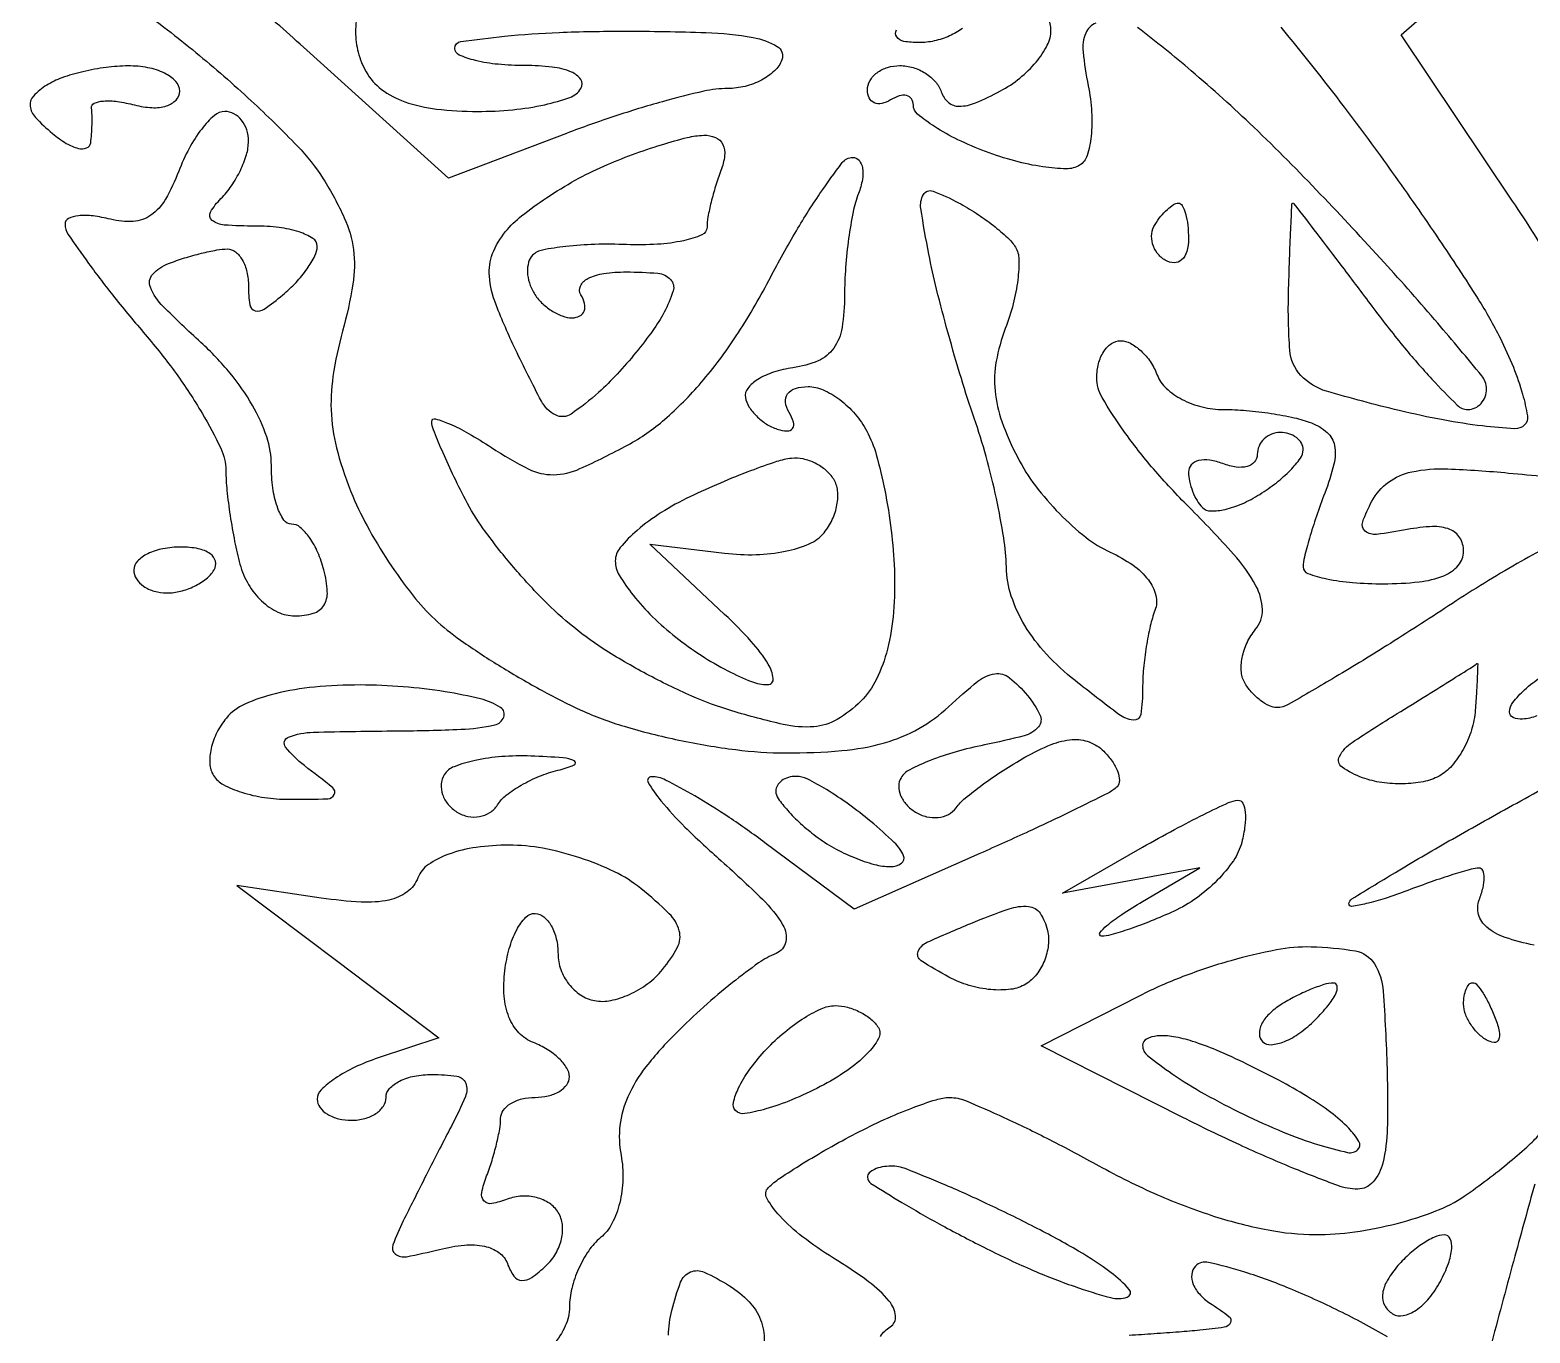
# Model space of a CAD drawing. Extents: x 3.4 to 43.8, y 4.7 to 62.8.
# Drawn here: x 3.76 to 9.3, y 22.65 to 27.46 of the extents above; entities that cross this region are included whole.
import ezdxf

# ---------------------------------------------------------------- set-up
doc = ezdxf.new("R2010")
doc.units = 0
doc.header["$MEASUREMENT"] = 0

msp = doc.modelspace()

# ---------------------------------------------------------------- linework, layer by layer
for points in [[(9.390582, 26.575611, 0.014923), (9.233123, 26.826011), (8.821847, 27.438684), (9.042773, 27.633369, 0.02081)], [(4.162116, 27.538424, -0.014876), (4.374414, 27.374069, -0.014435), (4.57876, 27.195778, -0.0145), (4.749206, 27.028749, -0.050563), (4.844208, 26.907717, -0.033342), (4.922057, 26.764461, -0.076249), (4.955816, 26.646582, -0.071973), (4.953664, 26.519804, -0.027188), (4.915746, 26.3462, 0.030342), (4.880339, 26.179045, 0.052487), (4.874211, 26.037269, 0.052706), (4.897733, 25.897729, 0.030876), (4.953341, 25.737501, 0.028743), (5.014615, 25.6117, 0.020706), (5.09654, 25.478712, 0.021013), (5.185319, 25.358359, 0.041852), (5.266937, 25.272697, 0.030518), (5.363373, 25.197093, 0.013132), (5.500362, 25.107807, 0.012937), (5.651638, 25.020087, 0.016686), (5.7951, 24.947891, 0.036437), (5.954788, 24.887779, 0.020215), (6.15675, 24.836905, 0.020069), (6.3665, 24.801719, 0.030415), (6.551047, 24.789658, 0.022701), (6.757553, 24.798118, 0.047466), (6.915633, 24.82708, 0.058754), (7.042369, 24.879684, 0.060921), (7.1517, 24.959818, -0.018329), (7.259964, 25.054302, -0.134949), (7.322241, 25.081562, -0.20662), (7.376064, 25.067061, -0.051893), (7.442492, 25.002081, -0.058651), (7.488871, 24.9306, -0.301567), (7.483166, 24.886058, -0.150869), (7.430253, 24.853022, -0.015315), (7.284229, 24.819136, 0.019806), (7.179333, 24.793799, 0.024484), (7.084088, 24.761646, 0.024011), (7.008425, 24.727626, 0.137525), (6.97636, 24.698119, 0.13945), (6.967731, 24.667707, 0.100008), (6.974789, 24.632889, 0.085435), (6.996544, 24.598935, 0.069349), (7.029879, 24.571307, 0.079106), (7.070409, 24.554377, 0.085172), (7.113142, 24.551472, 0.092763), (7.151412, 24.56277, 0.118111), (7.179309, 24.586611, -0.061826), (7.212851, 24.622475, -0.015336), (7.276285, 24.672182, -0.015449), (7.352974, 24.724997, -0.014941), (7.433624, 24.773596, -0.031645), (7.530893, 24.820483, -0.077251), (7.608093, 24.838698, -0.107387), (7.670925, 24.830072, -0.109182), (7.724084, 24.796156, -0.043406), (7.755589, 24.758649, -0.063146), (7.775735, 24.72049, -0.082809), (7.782228, 24.68751, -0.2065), (7.773343, 24.665143, -0.080059), (7.740919, 24.641719, -0.003095), (7.607942, 24.575893, -0.005455), (7.448718, 24.500436, -0.003814), (7.267675, 24.418714), (6.802884, 24.213161), (6.474271, 24.45818, 0.012436), (6.341801, 24.551919, 0.016088), (6.215552, 24.630856, 0.013842), (6.107552, 24.689705, 0.121878), (6.054979, 24.701941, 0.573051), (6.043112, 24.68103, 0.040934), (6.090342, 24.612931, 0.026624), (6.179102, 24.516003, 0.012707), (6.3027, 24.400695, -0.011935), (6.465315, 24.249456, -0.063515), (6.540629, 24.154569, -0.190182), (6.55111, 24.09283, -0.249714), (6.515013, 24.049725, 0.057952), (6.450935, 24.014717, 0.014187), (6.354646, 23.9424, 0.014344), (6.248342, 23.852638, 0.013873), (6.146139, 23.755955, 0.02909), (6.035274, 23.631379, 0.061596), (5.968277, 23.521126, 0.077108), (5.939078, 23.415244, 0.076161), (5.943142, 23.305021, -0.054418), (5.950199, 23.217156, -0.05366), (5.93821, 23.129407, -0.058015), (5.909754, 23.053556, -0.101158), (5.867866, 23.001378, 0.069624), (5.823806, 22.953032, 0.044588), (5.786601, 22.88666, 0.044094), (5.761267, 22.813573, 0.061459), (5.7528, 22.744947, -0.107584), (5.737618, 22.675208, -0.072852), (5.693287, 22.60667, -0.065314)], [(4.973762, 27.527085, 0.065093), (4.963551, 27.450395, 0.066134), (4.973428, 27.374686, 0.062183), (5.002777, 27.302465, 0.106027), (5.059494, 27.237991, 0.074361), (5.145112, 27.192366, 0.056798), (5.262082, 27.165263, 0.028561), (5.413611, 27.1566, 0.023848), (5.543488, 27.162798, 0.030724), (5.66147, 27.181451, 0.031692), (5.75463, 27.208401, 0.169667), (5.7951, 27.2412, 0.297719), (5.794266, 27.274344, 0.145541), (5.759905, 27.302009, 0.069343), (5.688817, 27.320187, 0.027979), (5.588593, 27.3258, -0.023137), (5.48942, 27.330392, -0.037017), (5.405853, 27.344438, -0.0427), (5.345974, 27.364673, -0.298766), (5.32991, 27.38925, -0.373342), (5.351911, 27.41452, -0.009606), (5.513179, 27.434062, -0.0158), (5.714534, 27.448135, -0.009545), (5.95365, 27.4527, -0.008019), (6.256203, 27.447847, -0.036854), (6.430556, 27.42934, -0.087568), (6.519273, 27.396542, -0.367435), (6.536689, 27.34695, -0.114162), (6.509374, 27.306492, -0.065816), (6.461244, 27.272264, -0.060405), (6.400771, 27.249082, -0.061428), (6.336856, 27.2412, 0.056434), (6.248807, 27.23123, 0.011479), (6.096388, 27.192562, 0.011964), (5.920365, 27.13901, 0.010964), (5.741858, 27.075625), (5.3061, 26.910051), (4.795933, 27.371725, 0.006113), (4.595565, 27.548641, 0.009146)], [(7.694822, 27.48228, 0.209047), (7.657713, 27.445638, 0.121053), (7.648063, 27.376475, 0.023777), (7.666938, 27.25146, -0.033477), (7.679651, 27.154568, -0.043082), (7.677625, 27.064805, -0.049157), (7.662708, 26.993746, -0.179922), (7.63492, 26.95803, -0.144986), (7.587011, 26.944996, -0.03062), (7.499712, 26.952309, -0.029674), (7.39583, 26.973814, -0.024371), (7.287997, 27.008617, -0.021852), (7.186035, 27.052282, -0.031029), (7.099995, 27.100449, -0.03165), (7.037411, 27.146626, -0.22148), (7.0218, 27.18014, 0.14994), (7.014851, 27.202793, 0.191608), (6.996949, 27.214957, 0.131825), (6.969607, 27.213755, 0.061957), (6.9372, 27.1989, -0.082592), (6.904874, 27.185659, -0.161196), (6.877451, 27.188291, -0.182303), (6.859223, 27.206179, -0.108972), (6.8526, 27.236207, -0.132785), (6.861836, 27.270373, -0.100542), (6.887806, 27.299482, -0.087712), (6.926653, 27.319066, -0.073123), (6.97245, 27.3258, -0.074662), (7.020675, 27.318558, -0.067194), (7.066566, 27.297385, -0.070386), (7.10325, 27.266044, -0.100713), (7.124544, 27.229069, 0.13675), (7.150864, 27.19006, 0.181721), (7.190777, 27.175676, 0.096199), (7.251082, 27.188242, 0.023545), (7.343094, 27.232045, 0.047434), (7.414363, 27.279372, 0.048841), (7.474673, 27.338866, 0.053736), (7.516023, 27.400996, 0.120544), (7.5294, 27.455677, 0.097375), (7.520101, 27.502974, 0.097538)], [(7.203169, 27.462591, -0.052462), (7.155593, 27.435251, -0.049386), (7.099169, 27.416675, -0.054895), (7.042187, 27.4104, -0.041382), (6.986538, 27.415014, -0.201926), (6.960391, 27.43155, -0.28424), (6.958991, 27.457216, -0.07163)], [(8.377336, 27.467463, -0.010127), (8.611189, 27.172457, -0.007018), (8.788993, 26.931634, -0.006908), (8.960927, 26.684653, -0.006817), (9.105614, 26.464143, -0.026083), (9.186501, 26.321183, -0.019031), (9.235661, 26.21247, -0.027996), (9.269688, 26.113337, -0.026936), (9.287726, 26.032976, -0.24269), (9.277093, 25.999693, -0.214766), (9.240286, 25.985742, -0.013482), (9.121843, 25.996166, -0.017951), (8.976951, 26.018158, -0.012229), (8.813963, 26.053067, -0.012537), (8.546773, 26.124293, -0.13307), (8.451611, 26.182661, -0.172637), (8.410956, 26.275152, -0.024615), (8.406114, 26.4856, -0.001931), (8.409951, 26.613135, -0.003218), (8.414288, 26.720499, -0.000417), (8.418816, 26.815458, -0.400085), (8.421694, 26.8182, -0.233006), (8.426154, 26.816002, -0.00016), (8.51033, 26.706369, -0.001779), (8.603938, 26.583467, -0.001081), (8.7138, 26.4375, 0.010803), (8.828092, 26.291638, 0.015752), (8.935488, 26.168631, 0.011191), (9.028645, 26.072872, 0.196676), (9.067923, 26.0568, 0.109228), (9.0942, 26.06261, 0.099801), (9.116567, 26.07906, 0.095253), (9.131567, 26.103647, 0.089705), (9.1368, 26.132578, 0.174347), (9.119253, 26.18137, 0.003904), (8.956628, 26.375129, 0.008344), (8.758508, 26.599768, 0.00549), (8.52345, 26.851872, 0.011064), (8.277868, 27.098375, 0.01556), (8.047403, 27.306299, 0.011742), (7.849341, 27.466276, 0.165813)], [(9.475707, 25.606339, 0.019753), (9.249374, 25.487999, 0.01497), (9.010643, 25.341235, -0.004565), (8.781942, 25.193995, -0.006818), (8.579143, 25.069869, -0.003263), (8.405392, 24.968279, -0.131388), (8.36321, 24.957, -0.111999), (8.335361, 24.963317, -0.050141), (8.303091, 24.98294, -0.046175), (8.271712, 25.011524, -0.046564), (8.24621, 25.045306, -0.117273), (8.232252, 25.087411, -0.069159), (8.234993, 25.1406, -0.063094), (8.253167, 25.19626, -0.062858), (8.284664, 25.245706, 0.182957), (8.309724, 25.318675, 0.117672), (8.285985, 25.406022, 0.057931), (8.20333, 25.522942, 0.013576), (8.038147, 25.697347, -0.018564), (7.908143, 25.83738, -0.022986), (7.798342, 25.977353, -0.022194), (7.718447, 26.100682, -0.133398), (7.6986, 26.173747, -0.061892), (7.705102, 26.226076, -0.080258), (7.724231, 26.270399, -0.09783), (7.752577, 26.300066, -0.154492), (7.785855, 26.3106, -0.12413), (7.822834, 26.301276, -0.064334), (7.861784, 26.273323, -0.05786), (7.896693, 26.232231, -0.055615), (7.921806, 26.1837, 0.116365), (7.954889, 26.135145, 0.065546), (8.013635, 26.094077, 0.059864), (8.087637, 26.066254, 0.060081), (8.166032, 26.0568, -0.02145), (8.250339, 26.053182, -0.016395), (8.342015, 26.04226, -0.016668), (8.427325, 26.026322, -0.037112), (8.49055, 26.007302, -0.090923), (8.548559, 25.971916, -0.165003), (8.575613, 25.924072, -0.109502), (8.573494, 25.854741, -0.028665), (8.53977, 25.747995, 0.008978), (8.509229, 25.663108, 0.01053), (8.483432, 25.581554, 0.00955), (8.46447, 25.512006, 0.061851), (8.46, 25.476013, 0.317075), (8.47706, 25.451815, 0.033923), (8.546979, 25.432103, 0.031976), (8.642606, 25.418331, 0.019779), (8.7561, 25.41384, 0.026332), (8.887677, 25.420774, 0.069933), (8.978794, 25.44355, 0.116135), (9.032455, 25.481521, 0.182937), (9.0522, 25.533682, 0.136633), (9.038316, 25.58354, 0.166433), (9.001384, 25.614508, 0.103979), (8.937706, 25.624831, 0.035614), (8.844378, 25.613797, -0.017048), (8.731014, 25.596108, -0.202303), (8.68916, 25.608076, -0.320369), (8.679709, 25.641834, -0.036092), (8.713988, 25.718752, -0.11245), (8.774665, 25.788585, -0.107543), (8.860562, 25.826657, -0.060601), (8.993821, 25.837596, -0.014161), (9.21791, 25.822453, 0.008319), (9.488579, 25.800983, 0.113432)], [(9.322773, 24.926017, -0.068784), (9.269718, 24.914234, -0.125236), (9.235051, 24.920113, -0.296679), (9.2214, 24.941095, -0.170478), (9.233759, 24.97629, -0.039716), (9.277315, 25.022596, -0.036519), (9.338879, 25.070731, -0.028819)], [(9.312235, 24.080143, -0.032618), (9.205301, 24.108889, -0.09079), (9.137658, 24.146628, -0.15233), (9.107339, 24.193059, -0.162031), (9.109786, 24.247228, 0.032554), (9.123799, 24.292316, 0.06068), (9.128183, 24.330263, 0.098711), (9.122974, 24.355573, 0.301421), (9.109059, 24.3648, 0.069558), (9.080567, 24.360817, 0.006592), (9.012936, 24.340564, 0.008327), (8.932663, 24.313891, 0.006466), (8.846207, 24.282294, -0.012335), (8.762967, 24.252975, -0.021944), (8.692946, 24.233588, -0.019472), (8.639511, 24.223462, -0.458361), (8.6292, 24.232347, -0.261352), (8.639903, 24.251424, -0.001694), (8.810975, 24.355106, -0.0061), (9.010779, 24.471983, -0.003785), (9.248009, 24.604529, 0.00826), (9.493053, 24.744332, 0.010058)], [(6.900155, 22.636758, -0.111604), (6.936365, 22.672284, 0.292403), (6.955785, 22.712663, 0.143382), (6.932335, 22.76729, 0.06247), (6.856809, 22.838458, 0.01934), (6.726997, 22.925799, -0.024728), (6.613223, 23.004141, -0.043203), (6.528671, 23.081162, -0.05848), (6.481269, 23.146338, -0.338343), (6.486857, 23.185842, -0.046463), (6.529138, 23.220377, -0.00942), (6.610596, 23.272958, -0.00986), (6.708027, 23.330654, -0.009093), (6.8103, 23.386093, -0.013349), (6.914232, 23.436536, -0.015067), (7.01664, 23.479234, -0.014404), (7.105409, 23.510245, -0.075551), (7.156334, 23.518279, -0.101026), (7.213662, 23.506913, -0.008059), (7.355913, 23.444543, -0.010649), (7.524214, 23.363116, -0.007962), (7.706234, 23.266533, 0.02206), (7.922388, 23.159532, 0.026945), (8.133375, 23.079716, 0.029596), (8.330513, 23.029669, 0.046268), (8.504626, 23.012733, 0.036202), (8.650414, 23.022643, 0.027958), (8.806709, 23.053699, 0.028646), (8.950064, 23.099514, 0.05845), (9.054526, 23.154346, 0.011718), (9.139846, 23.215718, 0.011307), (9.223238, 23.281735, 0.011295), (9.294007, 23.343159, 0.039975), (9.335131, 23.386996, -0.081083)], [(9.314684, 23.199021, 0.001426), (9.241351, 22.933077, 0.001815), (9.155963, 22.615393, 0.001432)], [(6.118422, 22.640868, -0.058397), (6.130357, 22.732697, -0.029135), (6.163064, 22.836894, -0.204414), (6.199148, 22.874429, -0.211738), (6.250373, 22.873636, -0.031375), (6.343527, 22.823287, -0.061356), (6.415778, 22.764764, -0.100235), (6.458012, 22.698528, -0.097743), (6.471759, 22.619845, -0.056058)], [(8.771053, 22.635259, 0.017987), (8.593532, 22.73039, 0.015254), (8.409911, 22.813598, 0.023036), (8.244956, 22.873606, 0.019528), (8.110624, 22.909886, 0.258041), (8.062964, 22.896164, 0.175886), (8.048774, 22.8658, 0.124399), (8.05477, 22.828294, 0.091884), (8.081114, 22.788892, 0.058642), (8.12405, 22.754096, -0.022123), (8.186265, 22.710783, -0.353957), (8.191908, 22.68752, -0.249645), (8.169114, 22.67058, -0.014232), (8.0793, 22.659625, -0.003656), (8.002273, 22.653015, -0.002151), (7.9101, 22.646183, -0.002151), (7.817924, 22.640147, -0.003674)]]:
    msp.add_lwpolyline(points, format="xyb")
for points in [[(4.12425, 27.324505, 0.031184), (4.043323, 27.318899, 0.025143), (3.957575, 27.303138, 0.025816), (3.879659, 27.280423, 0.057563), (3.824146, 27.253587, 0.060935), (3.775033, 27.213299, 0.223661), (3.762638, 27.176142, 0.161609), (3.782251, 27.134323, 0.02978), (3.845296, 27.075323, 0.035789), (3.896253, 27.038854, 0.07698), (3.94069, 27.020277, 0.148781), (3.971227, 27.021899, 0.278754), (3.986218, 27.040491, 0.016221), (3.989536, 27.072755, 0.011886), (3.991201, 27.108708, 0.012036), (3.991147, 27.14286, 0.025937), (3.989111, 27.169073, -0.33393), (3.99907, 27.186664, -0.085271), (4.032931, 27.194982, -0.053304), (4.08501, 27.193119, -0.028389), (4.148292, 27.180356, 0.051639), (4.212229, 27.170524, 0.086926), (4.265953, 27.17722, 0.125454), (4.301322, 27.198761, 0.195994), (4.3146, 27.231333, 0.192989), (4.300177, 27.267309, 0.088485), (4.258685, 27.29767, 0.067963), (4.197101, 27.318042, 0.047677)], [(4.481706, 27.1566, 0.183177), (4.442665, 27.141801, 0.047125), (4.395799, 27.091689, 0.04161), (4.349526, 27.02022, 0.032036), (4.310998, 26.935627, -0.039619), (4.262175, 26.832593, -0.109406), (4.208356, 26.773611, -0.137938), (4.142846, 26.750508, -0.080342), (4.059292, 26.758507, 0.032799), (3.995011, 26.770883, 0.057362), (3.94086, 26.771426, 0.085977), (3.90428, 26.761062, 0.288411), (3.8916, 26.740908, 0.150566), (3.903329, 26.70284, 0.007685), (3.978579, 26.595891, 0.011693), (4.074259, 26.470526, 0.008165), (4.1877, 26.33353, -0.020137), (4.301133, 26.189666, -0.02313), (4.39716, 26.043467, -0.02307), (4.466256, 25.913541, -0.109237), (4.484955, 25.831852, 0.023855), (4.488995, 25.758622, 0.011697), (4.500756, 25.665937, 0.011576), (4.517496, 25.570001, 0.016485), (4.537122, 25.48575, 0.067199), (4.568088, 25.411691, 0.071597), (4.617073, 25.350264, 0.07831), (4.676901, 25.309477, 0.110969), (4.739547, 25.2954, 0.069962), (4.807537, 25.30496, 0.183729), (4.846319, 25.334004, 0.157847), (4.85944, 25.385077, 0.048576), (4.846713, 25.4646, 0.038887), (4.824276, 25.52936, 0.050447), (4.793511, 25.584097, 0.059916), (4.759552, 25.62185, 0.181596), (4.727733, 25.6338, -0.249431), (4.699038, 25.649065, -0.065171), (4.674953, 25.697329, -0.050419), (4.658443, 25.767225, -0.032813), (4.653, 25.850069, 0.08171), (4.635635, 25.955618, 0.048613), (4.583181, 26.072054, 0.043182), (4.50068, 26.190922, 0.034417), (4.392902, 26.303901, -0.011242), (4.253506, 26.437089, -0.099076), (4.206454, 26.507641, -0.291004), (4.215007, 26.555817, -0.116099), (4.272921, 26.595232, -0.016277), (4.332265, 26.615815, -0.014819), (4.394698, 26.633206, -0.015021), (4.451428, 26.645416, -0.04552), (4.490719, 26.649, -0.172016), (4.520359, 26.638492, -0.093875), (4.545581, 26.60868, -0.0743), (4.562645, 26.564249, -0.054641), (4.5684, 26.511741, 0.035496), (4.573284, 26.443026, 0.304492), (4.592876, 26.421269, 0.217533), (4.626693, 26.427486, 0.020633), (4.6953, 26.4798, 0.031583), (4.743865, 26.525578, 0.034151), (4.784923, 26.575989, 0.036411), (4.813661, 26.623667, 0.117955), (4.8222, 26.659359, 0.258782), (4.806366, 26.687903, 0.060985), (4.755102, 26.711792, 0.047788), (4.681288, 26.728201, 0.030821), (4.59378, 26.7336, -0.016096), (4.479171, 26.73729, -0.153786), (4.434098, 26.75475, -0.371337), (4.428415, 26.785124, -0.064899), (4.46688, 26.83512, 0.047088), (4.505735, 26.882074, 0.037433), (4.538578, 26.939125, 0.038655), (4.561101, 26.997151, 0.073375), (4.5684, 27.04662, 0.077304), (4.561865, 27.088635, 0.089978), (4.542934, 27.124293, 0.100774), (4.514769, 27.148131, 0.126038)], [(6.248301, 27.068689, -0.109267), (6.291599, 27.060414, -0.179843), (6.318239, 27.034973, -0.143262), (6.325314, 26.99324, -0.062522), (6.311751, 26.938181, 0.016459), (6.292094, 26.881437, 0.014892), (6.275484, 26.821609, 0.015104), (6.263831, 26.76715, 0.045181), (6.2604, 26.729257, -0.302394), (6.241536, 26.700917, -0.045961), (6.17331, 26.679488, -0.038637), (6.07755, 26.666459, -0.023899), (5.963922, 26.665298, 0.016299), (5.846703, 26.665882, 0.021267), (5.739731, 26.658367, 0.019466), (5.652962, 26.645111, 0.149825), (5.61705, 26.62605, 0.130668), (5.601963, 26.600034, 0.076108), (5.597841, 26.563956, 0.067316), (5.604861, 26.523686, 0.061713), (5.622421, 26.485429, 0.060612), (5.650027, 26.450915, 0.050985), (5.686656, 26.421705, 0.053213), (5.726308, 26.401813, 0.089905), (5.762786, 26.3952, 0.117858), (5.79083, 26.401904, 0.186277), (5.807176, 26.420051, 0.154201), (5.80879, 26.44745, 0.076764), (5.7951, 26.4798, -0.257018), (5.793455, 26.512401, -0.163848), (5.820756, 26.540136, -0.082329), (5.879599, 26.558607, -0.034985), (5.962284, 26.5644, -0.021947), (6.079222, 26.559265, -0.184479), (6.125878, 26.536576, -0.271688), (6.135411, 26.494484, -0.045924), (6.102013, 26.415403, -0.032628), (6.059988, 26.347869, -0.015872), (5.99819, 26.267182, -0.015669), (5.928307, 26.186969, -0.021807), (5.860549, 26.12005, -0.034863), (5.758718, 26.040057, -0.274499), (5.701142, 26.036577, -0.153551), (5.649103, 26.088074, -0.010237), (5.553702, 26.278021, -0.017584), (5.481878, 26.443362, -0.072874), (5.457213, 26.549107, -0.114479), (5.469234, 26.631828, -0.080285), (5.517206, 26.713237, -0.051929), (5.576473, 26.771204, -0.020698), (5.668488, 26.838174, -0.020217), (5.77452, 26.902794, -0.023981), (5.879667, 26.954752, -0.013825), (5.985269, 26.997341, -0.013986), (6.092659, 27.033854, -0.013904), (6.187755, 27.060373, -0.053881)], [(6.798201, 26.987199, -0.223487), (6.821502, 26.976315, -0.135085), (6.834321, 26.948032, -0.084994), (6.833777, 26.904847, -0.04609), (6.819351, 26.853581, 0.041707), (6.799586, 26.785624, 0.015882), (6.783084, 26.688278, 0.015599), (6.771767, 26.580846, 0.018443), (6.768, 26.478765, -0.038945), (6.758643, 26.358817, -0.115972), (6.727772, 26.282986, -0.138323), (6.670181, 26.236569, -0.065691), (6.57765, 26.210734, 0.041715), (6.505851, 26.194342, 0.062569), (6.447564, 26.167411, 0.083669), (6.410699, 26.134768, 0.217511), (6.402105, 26.101215, 0.0964), (6.41532, 26.067124, 0.056763), (6.442735, 26.032902, 0.053841), (6.479244, 26.003715, 0.061346), (6.519631, 25.98449, 0.06695), (6.556154, 25.977539, 0.257103), (6.576265, 25.987228, 0.237841), (6.579784, 26.010272, 0.059595), (6.563283, 26.045825, -0.104672), (6.549792, 26.083366, -0.194268), (6.557594, 26.114261, -0.16407), (6.586418, 26.134598, -0.072427), (6.633131, 26.1414, -0.106297), (6.688927, 26.129403, -0.056314), (6.750027, 26.0931, -0.052318), (6.806813, 26.039862, -0.055482), (6.850045, 25.976973, -0.054887), (6.884865, 25.890233, -0.019015), (6.916191, 25.758836, -0.018627), (6.939976, 25.610291, -0.020591), (6.951651, 25.465274, -0.029342), (6.948594, 25.308552, -0.042959), (6.926079, 25.172526, -0.050372), (6.885523, 25.061617, -0.083739), (6.827975, 24.980718, -0.063531), (6.740618, 24.913128, -0.114538), (6.654669, 24.886208, -0.075438), (6.541897, 24.894697, -0.016344), (6.352458, 24.94477, -0.030919), (6.203983, 24.999459, -0.019216), (6.037015, 25.080766, -0.019259), (5.877845, 25.174048, -0.032734), (5.753574, 25.265431, -0.025366), (5.644708, 25.366897, -0.018092), (5.533105, 25.490688, -0.018332), (5.435058, 25.616804, -0.036746), (5.369061, 25.724276, -0.00763), (5.321622, 25.819549, -0.010134), (5.281584, 25.907671, -0.00772), (5.250926, 25.982096, -0.094105), (5.2452, 26.012249, -0.495895), (5.258482, 26.022347, -0.034818), (5.309668, 26.004227, -0.027996), (5.380436, 25.96865, -0.01456), (5.464665, 25.916901, 0.02784), (5.6025, 25.83718, 0.122166), (5.69345, 25.816308, 0.102702), (5.791705, 25.83851, 0.016771), (5.967535, 25.925726, 0.055607), (6.104072, 26.020161, 0.03638), (6.239076, 26.156121, 0.032434), (6.368526, 26.328435, 0.024498), (6.48832, 26.532674, -0.011695), (6.584538, 26.70678, -0.017534), (6.677267, 26.853599, -0.012609), (6.759496, 26.967908, -0.233934)], [(7.18799, 26.819811, -0.021866), (7.253802, 26.780797, -0.020936), (7.316946, 26.73565, -0.021409), (7.369205, 26.691149, -0.067357), (7.398394, 26.655644, -0.136002), (7.411275, 26.611388, -0.034119), (7.407078, 26.535621, -0.032304), (7.390093, 26.446404, -0.027659), (7.361091, 26.355245, 0.04631), (7.327659, 26.234803, 0.06862), (7.323154, 26.125493, 0.062919), (7.348645, 26.012301, 0.032529), (7.406855, 25.879178, 0.042795), (7.472332, 25.775385, 0.031623), (7.561043, 25.672499, 0.032267), (7.658059, 25.585413, 0.05994), (7.748238, 25.530463, -0.045096), (7.83127, 25.48318, -0.077026), (7.888893, 25.428244, -0.102698), (7.916687, 25.370828, -0.154349), (7.913369, 25.315712, 0.03544), (7.895868, 25.258233, 0.016876), (7.881186, 25.182284, 0.016634), (7.871125, 25.101529, 0.022674), (7.8678, 25.028246, -0.036293), (7.860797, 24.931901, -0.404607), (7.833052, 24.910512, -0.134295), (7.780374, 24.931503, -0.005595), (7.618681, 25.056315, -0.039072), (7.51302, 25.154093, -0.05034), (7.433497, 25.259699, -0.056075), (7.383315, 25.368314, -0.075063), (7.364881, 25.475114, 0.033986), (7.355242, 25.583093, 0.01382), (7.32814, 25.728227, 0.0136), (7.290304, 25.88321, 0.01687), (7.24638, 26.025014, -0.009502), (7.198873, 26.170752, -0.006495), (7.150227, 26.337957, -0.006547), (7.107526, 26.500409, -0.013136), (7.078882, 26.629916, -0.009072), (7.049456, 26.798053, -0.170789), (7.059072, 26.849958, -0.368783), (7.094289, 26.862521, -0.031872)], [(7.999693, 26.8182, -0.279105), (8.014086, 26.809487, -0.051652), (8.026041, 26.779456, -0.042195), (8.034294, 26.736846, -0.026751), (8.037, 26.686307, -0.067432), (8.030688, 26.639717, -0.140899), (8.011743, 26.608767, -0.190788), (7.983672, 26.598056, -0.136093), (7.95102, 26.607553, -0.090427), (7.921894, 26.633825, -0.095498), (7.904594, 26.668216, -0.099685), (7.901733, 26.705327, -0.108373), (7.913713, 26.739446, -0.031646), (7.935088, 26.769588, -0.037297), (7.959047, 26.795066, -0.040575), (7.982062, 26.812945, -0.145859)], [(8.3754, 25.9722, 0.095827), (8.343109, 25.965954, 0.097132), (8.315651, 25.948129, 0.098664), (8.297268, 25.921525, 0.102345), (8.2908, 25.890255, -0.184534), (8.280438, 25.863134, -0.147206), (8.253523, 25.846686, -0.100118), (8.212491, 25.844358, -0.055937), (8.1639, 25.857006, 0.054126), (8.115301, 25.869844, 0.097465), (8.074277, 25.86803, 0.145561), (8.047376, 25.852355, 0.19079), (8.037, 25.826151, 0.05492), (8.040771, 25.791924, 0.038684), (8.052105, 25.754863, 0.039129), (8.068722, 25.720667, 0.063797), (8.088421, 25.695179, 0.198307), (8.119297, 25.682347, 0.057055), (8.17176, 25.68823, 0.047853), (8.234864, 25.709231, 0.03535), (8.299921, 25.743729, 0.026741), (8.361203, 25.786717, 0.033258), (8.412977, 25.833207, 0.035245), (8.449798, 25.876731, 0.159252), (8.46, 25.90795, 0.130748), (8.453481, 25.932452, 0.100646), (8.435149, 25.953327, 0.088402), (8.407725, 25.967367, 0.074345)], [(6.572657, 25.876603, 0.052917), (6.517124, 25.864508, 0.01039), (6.420731, 25.830305, 0.010916), (6.309604, 25.785457, 0.009932), (6.19695, 25.734435, 0.029098), (6.09169, 25.676477, 0.037319), (6.002767, 25.610808, 0.040873), (5.939895, 25.54705, 0.175957), (5.922, 25.497773, 0.135487), (5.936374, 25.445701, 0.033073), (5.98748, 25.371763, 0.031483), (6.059585, 25.291813, 0.026875), (6.144909, 25.21694, 0.023033), (6.238825, 25.149828, 0.024492), (6.336656, 25.093106, 0.025057), (6.425094, 25.052937, 0.09434), (6.484644, 25.0416, 0.447001), (6.504847, 25.064171, 0.110587), (6.48655, 25.117428, 0.046855), (6.42386, 25.200783, 0.019615), (6.325185, 25.300989), (6.0489, 25.560378), (6.325456, 25.526906, 0.036247), (6.441586, 25.521329, 0.044528), (6.549393, 25.533615, 0.050714), (6.637402, 25.561207, 0.118784), (6.692289, 25.602211, 0.064718), (6.722729, 25.650391, 0.063838), (6.740016, 25.704975, 0.069477), (6.74214, 25.757428, 0.114324), (6.72799, 25.799294, 0.078795), (6.69962, 25.832245, 0.060295), (6.659849, 25.85843, 0.060638), (6.615249, 25.87424, 0.082251)], [(4.319593, 25.5492, 0.0466), (4.252922, 25.542973, 0.066561), (4.196569, 25.524349, 0.086673), (4.158549, 25.496916, 0.195654), (4.1454, 25.4646, 0.142666), (4.154796, 25.432339, 0.09965), (4.18121, 25.404851, 0.08433), (4.220709, 25.386333, 0.067639), (4.267307, 25.38, 0.061875), (4.317817, 25.386275, 0.051278), (4.368763, 25.404851, 0.053305), (4.412538, 25.432212, 0.08825), (4.4415, 25.4646, 0.202618), (4.446458, 25.496589, 0.181468), (4.427258, 25.524349, 0.104212), (4.382669, 25.543148, 0.047867)], [(9.101512, 25.119191, -0.677846), (9.104053, 25.118098, -0.002243), (9.102599, 25.07168, -0.006039), (9.099913, 25.015619, -0.003395), (9.095366, 24.94761, -0.057787), (9.08138, 24.874484, -0.049643), (9.050603, 24.80242, -0.052118), (9.008662, 24.742025, -0.091906), (8.961455, 24.704133, -0.07584), (8.90351, 24.683526, -0.042231), (8.828831, 24.675589, -0.040952), (8.750118, 24.680347, -0.051993), (8.67954, 24.698079, -0.063654), (8.60371, 24.737283, -0.381845), (8.594131, 24.776945, -0.123338), (8.641052, 24.828542, -0.008703), (8.80644, 24.934547, 0.000632), (8.917373, 25.003149, 0.00101), (9.011942, 25.062061, 0.000178), (9.095417, 25.114337, 0.056391)], [(4.980609, 25.040305, 0.024343), (4.811733, 25.032638, 0.037019), (4.666993, 25.008083, 0.043941), (4.554447, 24.969549, 0.115604), (4.486876, 24.918406, 0.05732), (4.451841, 24.864722, 0.06058), (4.430699, 24.80546, 0.067771), (4.425881, 24.749797, 0.126816), (4.43921, 24.706906, 0.13342), (4.475531, 24.672937, 0.044612), (4.543165, 24.64454, 0.040657), (4.627224, 24.625117, 0.036467), (4.716462, 24.6186, 0.006177), (4.861231, 24.620388, 0.283825), (4.885097, 24.63595, 0.345818), (4.879273, 24.661279, 0.007835), (4.77492, 24.742809, -0.064909), (4.705443, 24.811155, -0.507165), (4.715885, 24.848196, -0.083429), (4.808085, 24.866008, -0.004127), (5.1183, 24.871005, 0.008275), (5.352124, 24.876712, 0.045333), (5.477256, 24.893269, 0.249374), (5.510391, 24.921803, 0.356029), (5.499, 24.957, 0.083584), (5.425179, 24.988818, 0.020212), (5.294376, 25.015299, 0.02018), (5.139793, 25.033779, 0.018832)], [(5.609743, 24.777986, 0.027639), (5.502823, 24.775962, 0.034736), (5.404788, 24.761783, 0.037241), (5.327263, 24.738857, 0.165293), (5.291113, 24.709046, 0.120427), (5.27989, 24.674471, 0.10071), (5.284773, 24.636099, 0.091814), (5.305104, 24.599788, 0.081097), (5.337879, 24.571307, 0.088867), (5.378417, 24.555289, 0.094187), (5.421142, 24.55481, 0.098957), (5.459395, 24.569818, 0.109739), (5.487309, 24.597975, -0.087328), (5.519836, 24.633838, -0.034882), (5.575143, 24.670884, -0.033188), (5.641768, 24.703405, -0.035745), (5.7105, 24.7259, 0.034201), (5.770392, 24.745296, 0.64199), (5.771102, 24.760146, 0.102952), (5.729228, 24.771822, 0.007604)], [(6.589428, 24.7032, 0.070246), (6.560677, 24.699141, 0.085997), (6.536298, 24.687301, 0.100165), (6.519999, 24.669716, 0.137812), (6.5142, 24.649077, 0.155757), (6.523056, 24.621337, 0.027186), (6.55769, 24.577838, 0.027231), (6.605564, 24.529563, 0.021457), (6.66225, 24.482567, 0.035896), (6.72825, 24.439557, 0.029544), (6.804087, 24.403231, 0.030513), (6.878033, 24.37818, 0.06675), (6.9372, 24.370305, 0.147316), (6.977741, 24.382558, 0.364192), (6.985889, 24.410241, 0.09998), (6.951504, 24.459274, 0.016334), (6.864378, 24.536815, 0.017007), (6.782396, 24.600517, 0.020597), (6.701226, 24.654324, 0.019676), (6.630324, 24.693506, 0.116904)], [(8.21943, 24.615054, -0.309382), (8.237471, 24.60433, -0.086376), (8.246442, 24.570885, -0.055728), (8.245352, 24.520384, -0.030722), (8.23341, 24.459713, -0.086456), (8.20248, 24.391962, -0.044237), (8.142874, 24.319618, -0.042198), (8.066324, 24.253971, -0.04929), (7.983549, 24.205913, -0.010959), (7.899434, 24.169792, -0.013262), (7.818961, 24.139761, -0.011901), (7.750438, 24.118049, -0.083547), (7.715769, 24.113998, -0.594638), (7.710367, 24.125254, -0.061866), (7.735897, 24.152713, -0.028967), (7.790618, 24.19348, -0.012506), (7.8678, 24.241586), (8.0793, 24.366176), (7.8255, 24.318981), (7.5717, 24.271785), (7.8678, 24.441647, -0.00666), (7.985263, 24.506967, -0.009009), (8.093232, 24.562653, -0.00649), (8.184553, 24.606223, -0.092367)], [(5.529273, 24.4494, 0.034396), (5.409046, 24.44112, 0.051845), (5.307151, 24.416062, 0.064242), (5.232124, 24.377665, 0.151915), (5.193646, 24.32889, -0.144712), (5.153565, 24.276583, -0.106281), (5.08641, 24.246774, -0.065882), (4.984603, 24.239183, -0.022415), (4.836751, 24.254312), (4.5261, 24.300244), (4.898592, 24.019586), (5.271083, 23.738928), (5.046642, 23.664114, 0.029127), (4.960702, 23.62979, 0.039563), (4.88813, 23.588496, 0.044497), (4.836853, 23.546577, 0.201807), (4.8222, 23.51175, 0.160616), (4.831954, 23.48217, 0.096605), (4.859477, 23.45698, 0.078159), (4.900569, 23.439967, 0.059205), (4.9491, 23.4342, 0.064853), (4.997614, 23.440519, 0.082425), (5.038723, 23.459051, 0.098894), (5.066223, 23.486537, 0.148195), (5.076, 23.5188, -0.191749), (5.088863, 23.551108, -0.087986), (5.125913, 23.578549, -0.067812), (5.180887, 23.597167, -0.047818), (5.245917, 23.6034, -0.035831), (5.337576, 23.596823, -0.273723), (5.369888, 23.57082, -0.192965), (5.368798, 23.522237, -0.018492), (5.317308, 23.41305, 0.00113), (5.273825, 23.328574, 0.00076), (5.224509, 23.231868, 0.000765), (5.177055, 23.138109, 0.001515), (5.139749, 23.063561, 0.026269), (5.101159, 22.974389, 0.324374), (5.110521, 22.94075, 0.218716), (5.151129, 22.930753, 0.01416), (5.272856, 22.957665, -0.038243), (5.365197, 22.973464, -0.074832), (5.439538, 22.969268, -0.104128), (5.492809, 22.945908, -0.150759), (5.523723, 22.905305, 0.066054), (5.547934, 22.859184, 0.230231), (5.576595, 22.843418, 0.16854), (5.613543, 22.854188, 0.034167), (5.667174, 22.898079, 0.074234), (5.702658, 22.943012, 0.074637), (5.72339, 22.996269, 0.08064), (5.726654, 23.049432, 0.113978), (5.711491, 23.094196, 0.109697), (5.678755, 23.127815, 0.081899), (5.631299, 23.148823, 0.076937), (5.576684, 23.154288, 0.078304), (5.523323, 23.142908, -0.046081), (5.46614, 23.126817, -0.262691), (5.437388, 23.136715, -0.23802), (5.42922, 23.167652, -0.039316), (5.447281, 23.22866, 0.01686), (5.46708, 23.285959, 0.015048), (5.483807, 23.346666, 0.01528), (5.495528, 23.402136, 0.044447), (5.499, 23.441119, -0.16037), (5.508754, 23.470749, -0.096657), (5.536277, 23.495981, -0.078243), (5.577369, 23.513023, -0.05931), (5.6259, 23.5188, 0.057609), (5.674436, 23.524411, 0.076852), (5.715523, 23.540992, 0.095748), (5.743058, 23.56553, 0.164455), (5.7528, 23.594349, 0.143297), (5.743253, 23.626977, 0.060026), (5.713859, 23.662648, 0.052626), (5.670949, 23.695712, 0.046271), (5.620234, 23.720768, -0.112774), (5.566573, 23.756775, -0.094309), (5.529641, 23.814759, -0.07762), (5.511903, 23.892569, -0.048417), (5.514484, 23.986249, -0.037031), (5.530947, 24.068162, -0.053399), (5.558274, 24.136768, -0.067517), (5.591531, 24.183295, -0.217753), (5.6259, 24.197285, -0.164676), (5.658205, 24.184804, -0.090277), (5.685693, 24.151879, -0.073043), (5.704315, 24.103834, -0.05578), (5.710652, 24.047734, 0.087212), (5.720858, 23.990016, 0.07907), (5.750277, 23.937028, 0.0809), (5.793939, 23.896782, 0.098571), (5.845332, 23.875851, 0.09847), (5.90537, 23.876214, 0.056349), (5.974528, 23.898745, 0.053179), (6.041731, 23.938462, 0.05958), (6.096236, 23.990168, 0.05197), (6.151191, 24.072444, 0.189141), (6.158034, 24.133751, 0.135333), (6.121277, 24.196237, 0.022347), (6.015634, 24.289896, 0.057785), (5.919236, 24.351036, 0.033231), (5.791512, 24.402546, 0.032779), (5.654495, 24.437731, 0.046491)], [(7.516574, 24.134956, -0.083369), (7.519636, 24.079975, -0.068353), (7.50522, 24.022851, -0.069121), (7.476184, 23.972341, -0.089608), (7.436532, 23.93669, -0.108089), (7.381986, 23.917504, -0.053323), (7.308146, 23.916296, -0.049349), (7.227847, 23.931641, -0.051385), (7.153258, 23.96231, -0.020246), (7.050368, 24.02305, -0.359579), (7.039538, 24.057252, -0.193544), (7.072001, 24.090996, -0.007559), (7.2333, 24.160576, -0.014682), (7.374807, 24.214289, -0.106301), (7.446655, 24.223069, -0.225077), (7.489329, 24.197895, -0.093535)], [(8.489536, 24.074698, -0.037174), (8.652784, 24.058844, -0.213983), (8.723061, 24.011511, -0.122779), (8.755486, 23.911022, -0.009384), (8.76954, 23.62455, -0.012695), (8.770606, 23.405513, -0.054642), (8.753773, 23.276462, -0.117505), (8.717987, 23.206501, -0.219435), (8.661378, 23.1804, -0.088367), (8.587643, 23.193534, -0.009048), (8.421826, 23.257972, -0.011066), (8.225867, 23.343347, -0.008618), (8.016643, 23.444476), (7.493511, 23.708552), (7.858242, 23.894624, -0.02665), (8.017433, 23.96542, -0.021829), (8.194136, 24.024275, -0.022365), (8.361716, 24.064069, -0.052778)], [(8.571793, 23.940505, 0.071452), (8.53676, 23.934804, 0.02182), (8.486156, 23.91647, 0.021354), (8.430597, 23.890725, 0.021825), (8.37785, 23.860504, 0.052259), (8.334392, 23.826192, 0.084326), (8.306693, 23.788184, 0.119033), (8.2986, 23.752757, 0.195698), (8.310371, 23.724829, 0.220265), (8.34227, 23.71312, 0.077508), (8.390843, 23.724828, 0.058934), (8.447696, 23.756552, 0.039697), (8.504314, 23.804829, 0.023482), (8.552174, 23.857408, 0.057554), (8.580637, 23.901184, 0.14466), (8.585451, 23.928537, 0.386802)], [(9.085449, 23.9418, -0.2252), (9.101277, 23.93429, -0.029412), (9.12373, 23.903232, -0.029555), (9.147359, 23.860799, -0.020646), (9.16908, 23.810506, -0.036408), (9.18391, 23.761457, -0.155351), (9.181273, 23.731355, -0.32948), (9.164374, 23.721257, -0.1144), (9.135831, 23.730899, -0.061454), (9.103841, 23.756574, -0.051183), (9.076767, 23.790787, -0.053277), (9.058334, 23.827924, -0.088797), (9.0522, 23.862193, -0.039867), (9.054634, 23.892675, -0.059132), (9.061967, 23.918415, -0.077771), (9.072725, 23.935928, -0.219607)], [(6.733819, 23.8572, -0.06594), (6.779148, 23.851196, -0.052083), (6.825361, 23.833407, -0.053445), (6.865504, 23.807203, -0.083222), (6.892673, 23.776203, -0.275184), (6.893345, 23.735493, -0.064345), (6.850352, 23.678831, -0.048739), (6.775997, 23.616736, -0.030295), (6.678304, 23.558465, -0.020362), (6.57351, 23.509573, -0.029794), (6.477446, 23.475997, -0.029682), (6.399579, 23.458803, -0.240317), (6.365857, 23.469743, -0.262705), (6.357556, 23.499549, -0.052364), (6.377061, 23.553512, -0.043049), (6.416077, 23.618969, -0.028009), (6.471431, 23.687481, -0.031954), (6.538232, 23.752431, -0.033343), (6.611864, 23.807345, -0.035381), (6.681517, 23.845705, -0.108593)], [(8.052331, 23.725434, 0.03469), (7.981588, 23.742595, 0.062347), (7.922006, 23.745224, 0.097662), (7.882174, 23.733979, 0.282404), (7.8678, 23.710559, 0.228349), (7.885947, 23.672896, 0.018346), (7.97706, 23.605607, 0.021875), (8.097245, 23.530979, 0.014923), (8.23975, 23.456408, 0.015352), (8.385955, 23.390845, 0.023146), (8.517347, 23.34369, 0.019698), (8.624317, 23.315361, 0.256648), (8.662447, 23.326447, 0.345352), (8.665989, 23.355737, 0.054899), (8.628325, 23.404832, 0.041409), (8.562703, 23.462845, 0.023701), (8.475027, 23.522029, 0.01389), (8.370339, 23.581776, 0.010582), (8.252617, 23.641525, 0.010723), (8.139814, 23.692857, 0.024575)], [(6.940012, 23.265, 0.044804), (6.906552, 23.261996, 0.064666), (6.878277, 23.252993, 0.084578), (6.859166, 23.239745, 0.20164), (6.8526, 23.224125, 0.257351), (6.865127, 23.201398, 0.005367), (6.978823, 23.131295, 0.011112), (7.117594, 23.05192, 0.00708), (7.282296, 22.965507, 0.014433), (7.454094, 22.884594, 0.019187), (7.614865, 22.821695, 0.016755), (7.749842, 22.779786, 0.150526), (7.811046, 22.7817, 0.539055), (7.818425, 22.810372, 0.046749), (7.75136, 22.871668, 0.029756), (7.631285, 22.951642, 0.014294), (7.468762, 23.040318, 0.007405), (7.29335, 23.126373, 0.009867), (7.13139, 23.199, 0.00744), (6.994652, 23.254717, 0.093282)], [(8.980935, 23.0112, 0.110778), (8.944428, 23.003011, 0.038495), (8.897299, 22.976136, 0.035983), (8.848259, 22.93751, 0.034761), (8.804651, 22.891832, 0.046726), (8.767431, 22.837351, 0.105652), (8.75296, 22.789802, 0.147504), (8.761223, 22.750646, 0.129807), (8.790047, 22.720262, 0.194202), (8.829317, 22.713524, 0.095673), (8.876672, 22.733794, 0.072039), (8.924969, 22.777809, 0.049171), (8.966332, 22.839631, 0.033596), (8.996066, 22.905464, 0.068143), (9.008498, 22.960801, 0.124024), (9.00259, 22.99698, 0.298994)]]:
    msp.add_lwpolyline(points, format="xyb", close=True)

doc.saveas('drawing.dxf')
